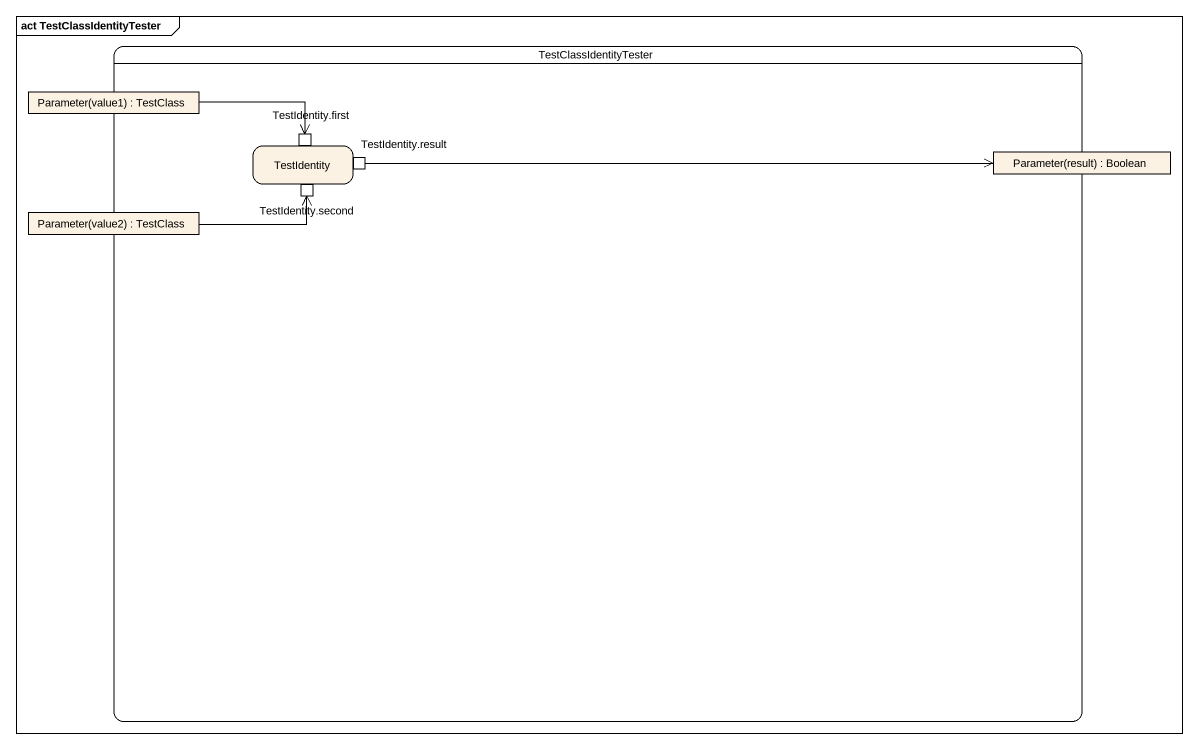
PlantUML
@startuml
mainframe act TestClassIdentityTester
hide empty description
state TestClassIdentityTester {
  state "Parameter(value1) : TestClass" as Parameter_value1 <<object>>
  state TestIdentity {
    state "TestIdentity.first" as TestIdentity_first <<inputPin>>
    state "TestIdentity.second" as TestIdentity_second <<inputPin>>
    state "TestIdentity.result" as TestIdentity_result <<outputPin>>
  }
  state "Parameter(result) : Boolean" as Parameter_result <<object>>
  state "Parameter(value2) : TestClass" as Parameter_value2 <<object>>
}
Parameter_value1 -right-> TestIdentity_first
TestIdentity_result -right-> Parameter_result
Parameter_value2 -right-> TestIdentity_second
@enduml
